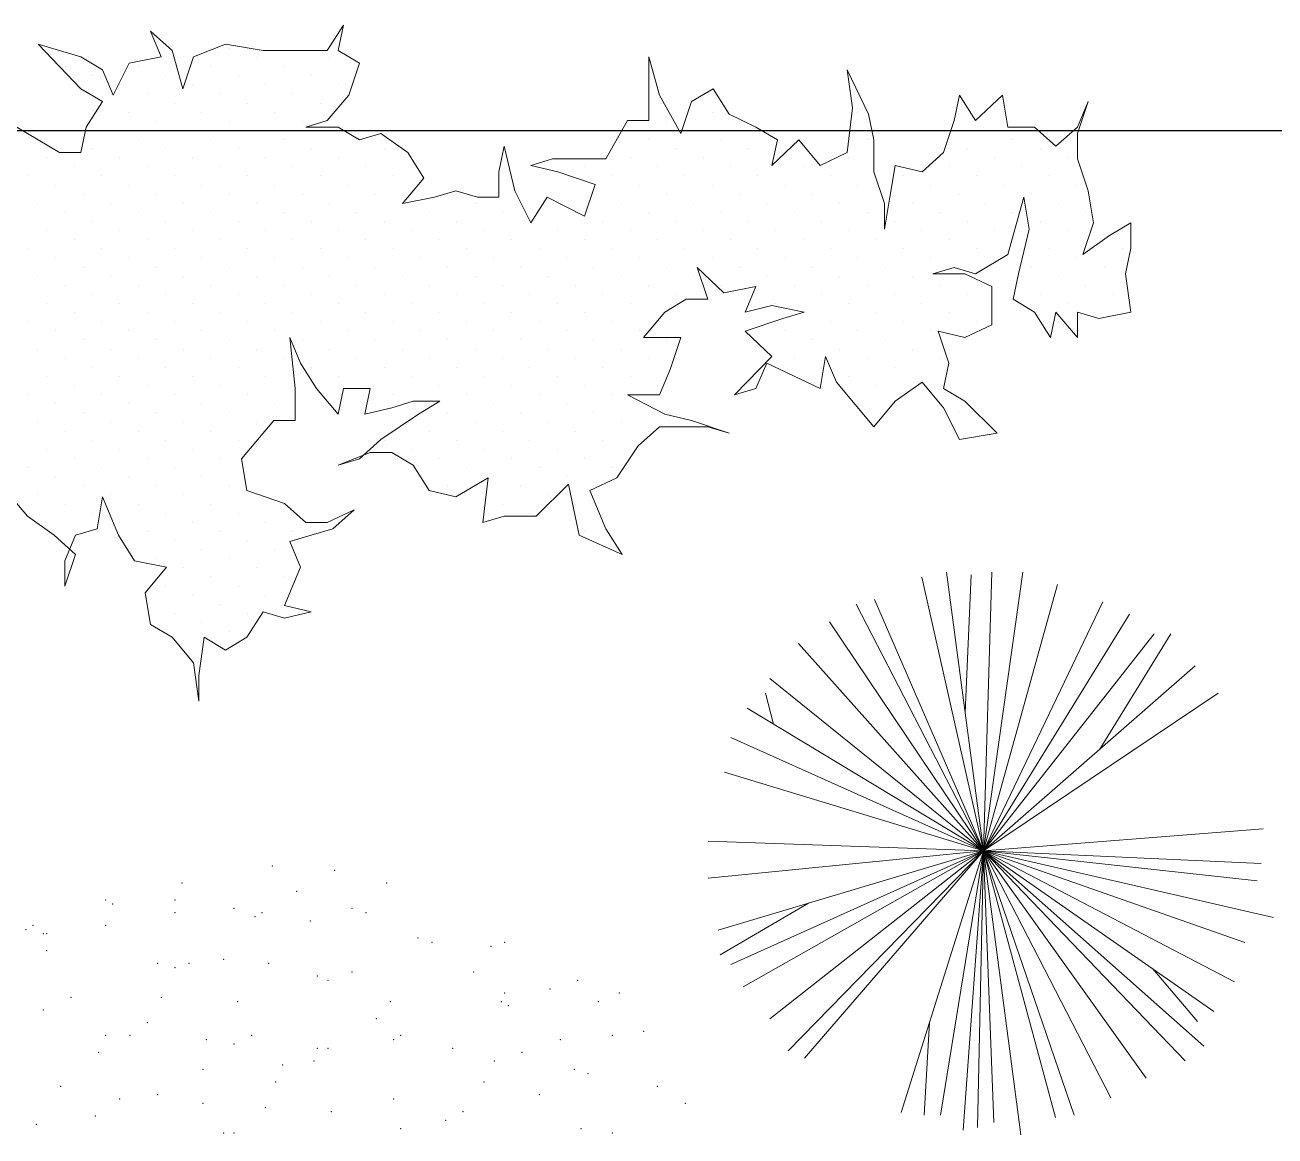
# Model space of a CAD drawing. Header units: metres. Extents: x 599 to 707, y 227 to 318.
# Drawn here: x 653.115 to 656.146, y 314.973 to 317.667 of the extents above; entities that cross this region are included whole.
import ezdxf

# ---------------------------------------------------------------- set-up
doc = ezdxf.new("R2010")
doc.units = ezdxf.units.M
doc.layers.get('0').update_dxf_attribs({"lineweight": 0})
doc.layers.add('limiteterreno', color=119, linetype='Continuous', lineweight=30)
doc.layers.add('vegetacion', color=74, linetype='Continuous', lineweight=0)

# ---------------------------------------------------------------- blocks, each defined once
blk = doc.blocks.new('*X3')
at = {"color": 0}
for p, q in [((10.253, 6.0104), (10.253, 6.0104)), ((10.3856, 5.9662), (10.3856, 5.9662)), ((10.7392, 5.9662), (10.7392, 5.9662)), ((9.4576, 5.922), (9.4576, 5.922)), ((9.8111, 5.922), (9.8111, 5.922)), ((10.1647, 5.922), (10.1647, 5.922)), ((10.5182, 5.922), (10.5182, 5.922)), ((10.8718, 5.922), (10.8718, 5.922)), ((9.5901, 5.8778), (9.5901, 5.8778)), ((9.7227, 5.8336), (9.7227, 5.8336)), ((9.9437, 5.8778), (9.9437, 5.8778)), ((10.0763, 5.8336), (10.0763, 5.8336)), ((10.2972, 5.8778), (10.2972, 5.8778)), ((10.4298, 5.8336), (10.4298, 5.8336)), ((10.6508, 5.8778), (10.6508, 5.8778)), ((10.7834, 5.8336), (10.7834, 5.8336)), ((9.8553, 5.7894), (9.8553, 5.7894)), ((10.2089, 5.7894), (10.2089, 5.7894)), ((10.5624, 5.7894), (10.5624, 5.7894)), ((12.3302, 5.7894), (12.3302, 5.7894)), ((9.6343, 5.7452), (9.6343, 5.7452)), ((9.7669, 5.701), (9.7669, 5.701)), ((9.9879, 5.7452), (9.9879, 5.7452)), ((10.1205, 5.701), (10.1205, 5.701)), ((10.3414, 5.7452), (10.3414, 5.7452)), ((10.474, 5.701), (10.474, 5.701)), ((10.695, 5.7452), (10.695, 5.7452)), ((12.5953, 5.701), (12.5953, 5.701)), ((13.3024, 5.701), (13.3024, 5.701)), ((14.0096, 5.701), (14.0096, 5.701)), ((9.8995, 5.6569), (9.8995, 5.6569)), ((10.253, 5.6569), (10.253, 5.6569)), ((10.6066, 5.6569), (10.6066, 5.6569)), ((12.3744, 5.6569), (12.3744, 5.6569)), ((12.7279, 5.6569), (12.7279, 5.6569)), ((13.7886, 5.6569), (13.7886, 5.6569)), ((9.6785, 5.6127), (9.6785, 5.6127)), ((10.0321, 5.6127), (10.0321, 5.6127)), ((10.3856, 5.6127), (10.3856, 5.6127)), ((10.7392, 5.6127), (10.7392, 5.6127)), ((12.507, 5.6127), (12.507, 5.6127)), ((13.9212, 5.6127), (13.9212, 5.6127)), ((9.5901, 5.5243), (9.5901, 5.5243)), ((9.8111, 5.5685), (9.8111, 5.5685)), ((9.9437, 5.5243), (9.9437, 5.5243)), ((10.1647, 5.5685), (10.1647, 5.5685)), ((10.2972, 5.5243), (10.2972, 5.5243)), ((10.5182, 5.5685), (10.5182, 5.5685)), ((10.6508, 5.5243), (10.6508, 5.5243)), ((10.8718, 5.5685), (10.8718, 5.5685)), ((11.0043, 5.5243), (11.0043, 5.5243)), ((12.286, 5.5685), (12.286, 5.5685)), ((12.4186, 5.5243), (12.4186, 5.5243)), ((12.6395, 5.5685), (12.6395, 5.5685)), ((12.7721, 5.5243), (12.7721, 5.5243)), ((13.3466, 5.5685), (13.3466, 5.5685)), ((13.8328, 5.5243), (13.8328, 5.5243)), ((14.0537, 5.5685), (14.0537, 5.5685)), ((14.1863, 5.5243), (14.1863, 5.5243)), ((9.3692, 5.4801), (9.3692, 5.4801)), ((9.7227, 5.4801), (9.7227, 5.4801)), ((10.0763, 5.4801), (10.0763, 5.4801)), ((10.4298, 5.4801), (10.4298, 5.4801)), ((10.7834, 5.4801), (10.7834, 5.4801)), ((12.1976, 5.4801), (12.1976, 5.4801)), ((12.5511, 5.4801), (12.5511, 5.4801)), ((13.2583, 5.4801), (13.2583, 5.4801)), ((13.9654, 5.4801), (13.9654, 5.4801)), ((14.3189, 5.4801), (14.3189, 5.4801)), ((9.5017, 5.4359), (9.5017, 5.4359)), ((9.8553, 5.4359), (9.8553, 5.4359)), ((10.2089, 5.4359), (10.2089, 5.4359)), ((10.5624, 5.4359), (10.5624, 5.4359)), ((10.916, 5.4359), (10.916, 5.4359)), ((11.9766, 5.4359), (11.9766, 5.4359)), ((12.3302, 5.4359), (12.3302, 5.4359)), ((12.6837, 5.4359), (12.6837, 5.4359)), ((13.0373, 5.4359), (13.0373, 5.4359)), ((13.7444, 5.4359), (13.7444, 5.4359)), ((14.0979, 5.4359), (14.0979, 5.4359)), ((9.2808, 5.3917), (9.2808, 5.3917)), ((9.4134, 5.3475), (9.4134, 5.3475)), ((9.6343, 5.3917), (9.6343, 5.3917)), ((9.7669, 5.3475), (9.7669, 5.3475)), ((9.9879, 5.3917), (9.9879, 5.3917)), ((10.1205, 5.3475), (10.1205, 5.3475)), ((10.3414, 5.3917), (10.3414, 5.3917)), ((10.474, 5.3475), (10.474, 5.3475)), ((10.695, 5.3917), (10.695, 5.3917)), ((10.8276, 5.3475), (10.8276, 5.3475)), ((11.0485, 5.3917), (11.0485, 5.3917)), ((12.1092, 5.3917), (12.1092, 5.3917)), ((12.2418, 5.3475), (12.2418, 5.3475)), ((12.4628, 5.3917), (12.4628, 5.3917)), ((12.5953, 5.3475), (12.5953, 5.3475)), ((12.8163, 5.3917), (12.8163, 5.3917)), ((12.9489, 5.3475), (12.9489, 5.3475)), ((13.1699, 5.3917), (13.1699, 5.3917)), ((13.3024, 5.3475), (13.3024, 5.3475)), ((13.5234, 5.3917), (13.5234, 5.3917)), ((13.656, 5.3475), (13.656, 5.3475)), ((13.877, 5.3917), (13.877, 5.3917)), ((14.0096, 5.3475), (14.0096, 5.3475)), ((14.2305, 5.3917), (14.2305, 5.3917)), ((14.3631, 5.3475), (14.3631, 5.3475)), ((9.5459, 5.3033), (9.5459, 5.3033)), ((9.8995, 5.3033), (9.8995, 5.3033)), ((10.253, 5.3033), (10.253, 5.3033)), ((10.6066, 5.3033), (10.6066, 5.3033)), ((10.9602, 5.3033), (10.9602, 5.3033)), ((11.3137, 5.3033), (11.3137, 5.3033)), ((12.0208, 5.3033), (12.0208, 5.3033)), ((12.3744, 5.3033), (12.3744, 5.3033)), ((12.7279, 5.3033), (12.7279, 5.3033)), ((13.0815, 5.3033), (13.0815, 5.3033)), ((13.7886, 5.3033), (13.7886, 5.3033)), ((14.1421, 5.3033), (14.1421, 5.3033)), ((9.325, 5.2591), (9.325, 5.2591)), ((9.4576, 5.2149), (9.4576, 5.2149)), ((9.6785, 5.2591), (9.6785, 5.2591)), ((9.8111, 5.2149), (9.8111, 5.2149)), ((10.0321, 5.2591), (10.0321, 5.2591)), ((10.1647, 5.2149), (10.1647, 5.2149)), ((10.3856, 5.2591), (10.3856, 5.2591)), ((10.5182, 5.2149), (10.5182, 5.2149)), ((10.7392, 5.2591), (10.7392, 5.2591)), ((10.8718, 5.2149), (10.8718, 5.2149)), ((11.0927, 5.2591), (11.0927, 5.2591)), ((11.2253, 5.2149), (11.2253, 5.2149)), ((11.4463, 5.2591), (11.4463, 5.2591)), ((11.5789, 5.2149), (11.5789, 5.2149)), ((11.7998, 5.2591), (11.7998, 5.2591)), ((11.9324, 5.2149), (11.9324, 5.2149)), ((12.1534, 5.2591), (12.1534, 5.2591)), ((12.286, 5.2149), (12.286, 5.2149)), ((12.507, 5.2591), (12.507, 5.2591)), ((12.6395, 5.2149), (12.6395, 5.2149)), ((12.8605, 5.2591), (12.8605, 5.2591)), ((12.9931, 5.2149), (12.9931, 5.2149)), ((13.2141, 5.2591), (13.2141, 5.2591)), ((13.3466, 5.2149), (13.3466, 5.2149)), ((13.5676, 5.2591), (13.5676, 5.2591)), ((13.7002, 5.2149), (13.7002, 5.2149)), ((13.9212, 5.2591), (13.9212, 5.2591)), ((14.0537, 5.2149), (14.0537, 5.2149)), ((14.2747, 5.2591), (14.2747, 5.2591)), ((14.4073, 5.2149), (14.4073, 5.2149)), ((9.5901, 5.1707), (9.5901, 5.1707)), ((9.9437, 5.1707), (9.9437, 5.1707)), ((10.2972, 5.1707), (10.2972, 5.1707)), ((10.6508, 5.1707), (10.6508, 5.1707)), ((11.0043, 5.1707), (11.0043, 5.1707)), ((11.3579, 5.1707), (11.3579, 5.1707)), ((11.7115, 5.1707), (11.7115, 5.1707)), ((12.065, 5.1707), (12.065, 5.1707)), ((12.4186, 5.1707), (12.4186, 5.1707)), ((12.7721, 5.1707), (12.7721, 5.1707)), ((13.1257, 5.1707), (13.1257, 5.1707)), ((13.4792, 5.1707), (13.4792, 5.1707)), ((13.8328, 5.1707), (13.8328, 5.1707)), ((14.1863, 5.1707), (14.1863, 5.1707)), ((9.3692, 5.1265), (9.3692, 5.1265)), ((9.7227, 5.1265), (9.7227, 5.1265)), ((10.0763, 5.1265), (10.0763, 5.1265)), ((10.4298, 5.1265), (10.4298, 5.1265)), ((10.7834, 5.1265), (10.7834, 5.1265)), ((11.1369, 5.1265), (11.1369, 5.1265)), ((11.4905, 5.1265), (11.4905, 5.1265)), ((11.844, 5.1265), (11.844, 5.1265)), ((12.1976, 5.1265), (12.1976, 5.1265)), ((12.5511, 5.1265), (12.5511, 5.1265)), ((12.9047, 5.1265), (12.9047, 5.1265)), ((13.2583, 5.1265), (13.2583, 5.1265)), ((13.6118, 5.1265), (13.6118, 5.1265)), ((13.9654, 5.1265), (13.9654, 5.1265)), ((14.3189, 5.1265), (14.3189, 5.1265)), ((9.2808, 5.0381), (9.2808, 5.0381)), ((9.5017, 5.0823), (9.5017, 5.0823)), ((9.6343, 5.0381), (9.6343, 5.0381)), ((9.8553, 5.0823), (9.8553, 5.0823)), ((9.9879, 5.0381), (9.9879, 5.0381)), ((10.2089, 5.0823), (10.2089, 5.0823)), ((10.3414, 5.0381), (10.3414, 5.0381)), ((10.5624, 5.0823), (10.5624, 5.0823)), ((10.695, 5.0381), (10.695, 5.0381)), ((10.916, 5.0823), (10.916, 5.0823)), ((11.0485, 5.0381), (11.0485, 5.0381)), ((11.2695, 5.0823), (11.2695, 5.0823)), ((11.4021, 5.0381), (11.4021, 5.0381)), ((11.6231, 5.0823), (11.6231, 5.0823)), ((11.7557, 5.0381), (11.7557, 5.0381)), ((11.9766, 5.0823), (11.9766, 5.0823)), ((12.1092, 5.0381), (12.1092, 5.0381)), ((12.3302, 5.0823), (12.3302, 5.0823)), ((12.4628, 5.0381), (12.4628, 5.0381)), ((12.6837, 5.0823), (12.6837, 5.0823)), ((12.8163, 5.0381), (12.8163, 5.0381)), ((13.0373, 5.0823), (13.0373, 5.0823)), ((13.1699, 5.0381), (13.1699, 5.0381)), ((13.3908, 5.0823), (13.3908, 5.0823)), ((13.5234, 5.0381), (13.5234, 5.0381)), ((13.7444, 5.0823), (13.7444, 5.0823)), ((13.877, 5.0381), (13.877, 5.0381)), ((14.2305, 5.0381), (14.2305, 5.0381)), ((14.5841, 5.0381), (14.5841, 5.0381)), ((9.4134, 4.9939), (9.4134, 4.9939)), ((9.7669, 4.9939), (9.7669, 4.9939)), ((10.1205, 4.9939), (10.1205, 4.9939)), ((10.474, 4.9939), (10.474, 4.9939)), ((10.8276, 4.9939), (10.8276, 4.9939)), ((11.1811, 4.9939), (11.1811, 4.9939)), ((11.5347, 4.9939), (11.5347, 4.9939)), ((11.8882, 4.9939), (11.8882, 4.9939)), ((12.2418, 4.9939), (12.2418, 4.9939)), ((12.5953, 4.9939), (12.5953, 4.9939)), ((12.9489, 4.9939), (12.9489, 4.9939)), ((13.3024, 4.9939), (13.3024, 4.9939)), ((13.656, 4.9939), (13.656, 4.9939)), ((14.3631, 4.9939), (14.3631, 4.9939)), ((9.5459, 4.9497), (9.5459, 4.9497)), ((9.8995, 4.9497), (9.8995, 4.9497)), ((10.253, 4.9497), (10.253, 4.9497)), ((10.6066, 4.9497), (10.6066, 4.9497)), ((10.9602, 4.9497), (10.9602, 4.9497)), ((11.3137, 4.9497), (11.3137, 4.9497)), ((11.6673, 4.9497), (11.6673, 4.9497)), ((12.0208, 4.9497), (12.0208, 4.9497)), ((12.3744, 4.9497), (12.3744, 4.9497)), ((12.7279, 4.9497), (12.7279, 4.9497)), ((13.0815, 4.9497), (13.0815, 4.9497)), ((13.435, 4.9497), (13.435, 4.9497)), ((13.7886, 4.9497), (13.7886, 4.9497)), ((14.1421, 4.9497), (14.1421, 4.9497)), ((14.4957, 4.9497), (14.4957, 4.9497)), ((9.325, 4.9056), (9.325, 4.9056)), ((9.4576, 4.8614), (9.4576, 4.8614)), ((9.6785, 4.9056), (9.6785, 4.9056)), ((9.8111, 4.8614), (9.8111, 4.8614)), ((10.0321, 4.9056), (10.0321, 4.9056)), ((10.1647, 4.8614), (10.1647, 4.8614)), ((10.3856, 4.9056), (10.3856, 4.9056)), ((10.5182, 4.8614), (10.5182, 4.8614)), ((10.7392, 4.9056), (10.7392, 4.9056)), ((10.8718, 4.8614), (10.8718, 4.8614)), ((11.0927, 4.9056), (11.0927, 4.9056)), ((11.2253, 4.8614), (11.2253, 4.8614)), ((11.4463, 4.9056), (11.4463, 4.9056)), ((11.5789, 4.8614), (11.5789, 4.8614)), ((11.7998, 4.9056), (11.7998, 4.9056)), ((11.9324, 4.8614), (11.9324, 4.8614)), ((12.1534, 4.9056), (12.1534, 4.9056)), ((12.286, 4.8614), (12.286, 4.8614)), ((12.507, 4.9056), (12.507, 4.9056)), ((12.6395, 4.8614), (12.6395, 4.8614)), ((12.8605, 4.9056), (12.8605, 4.9056)), ((12.9931, 4.8614), (12.9931, 4.8614)), ((13.2141, 4.9056), (13.2141, 4.9056)), ((13.3466, 4.8614), (13.3466, 4.8614)), ((13.5676, 4.9056), (13.5676, 4.9056)), ((13.7002, 4.8614), (13.7002, 4.8614)), ((14.2747, 4.9056), (14.2747, 4.9056)), ((14.4073, 4.8614), (14.4073, 4.8614)), ((9.5901, 4.8172), (9.5901, 4.8172)), ((9.9437, 4.8172), (9.9437, 4.8172)), ((10.2972, 4.8172), (10.2972, 4.8172)), ((10.6508, 4.8172), (10.6508, 4.8172)), ((11.0043, 4.8172), (11.0043, 4.8172)), ((11.3579, 4.8172), (11.3579, 4.8172)), ((11.7115, 4.8172), (11.7115, 4.8172)), ((12.065, 4.8172), (12.065, 4.8172)), ((12.4186, 4.8172), (12.4186, 4.8172)), ((13.1257, 4.8172), (13.1257, 4.8172)), ((13.4792, 4.8172), (13.4792, 4.8172)), ((13.8328, 4.8172), (13.8328, 4.8172)), ((14.1863, 4.8172), (14.1863, 4.8172)), ((14.5399, 4.8172), (14.5399, 4.8172)), ((9.3692, 4.773), (9.3692, 4.773)), ((9.5017, 4.7288), (9.5017, 4.7288)), ((9.7227, 4.773), (9.7227, 4.773)), ((9.8553, 4.7288), (9.8553, 4.7288)), ((10.0763, 4.773), (10.0763, 4.773)), ((10.2089, 4.7288), (10.2089, 4.7288)), ((10.4298, 4.773), (10.4298, 4.773)), ((10.5624, 4.7288), (10.5624, 4.7288)), ((10.7834, 4.773), (10.7834, 4.773)), ((10.916, 4.7288), (10.916, 4.7288)), ((11.1369, 4.773), (11.1369, 4.773)), ((11.2695, 4.7288), (11.2695, 4.7288)), ((11.4905, 4.773), (11.4905, 4.773)), ((11.6231, 4.7288), (11.6231, 4.7288)), ((11.844, 4.773), (11.844, 4.773)), ((11.9766, 4.7288), (11.9766, 4.7288)), ((12.1976, 4.773), (12.1976, 4.773)), ((12.3302, 4.7288), (12.3302, 4.7288)), ((12.9047, 4.773), (12.9047, 4.773)), ((13.0373, 4.7288), (13.0373, 4.7288)), ((13.2583, 4.773), (13.2583, 4.773)), ((13.3908, 4.7288), (13.3908, 4.7288)), ((13.6118, 4.773), (13.6118, 4.773)), ((13.7444, 4.7288), (13.7444, 4.7288)), ((14.3189, 4.773), (14.3189, 4.773)), ((14.4515, 4.7288), (14.4515, 4.7288)), ((9.2808, 4.6846), (9.2808, 4.6846)), ((9.6343, 4.6846), (9.6343, 4.6846)), ((9.9879, 4.6846), (9.9879, 4.6846)), ((10.3414, 4.6846), (10.3414, 4.6846)), ((10.695, 4.6846), (10.695, 4.6846)), ((11.0485, 4.6846), (11.0485, 4.6846)), ((11.4021, 4.6846), (11.4021, 4.6846)), ((11.7557, 4.6846), (11.7557, 4.6846)), ((12.1092, 4.6846), (12.1092, 4.6846)), ((13.1699, 4.6846), (13.1699, 4.6846)), ((13.5234, 4.6846), (13.5234, 4.6846)), ((13.877, 4.6846), (13.877, 4.6846)), ((14.2305, 4.6846), (14.2305, 4.6846)), ((9.4134, 4.6404), (9.4134, 4.6404)), ((9.7669, 4.6404), (9.7669, 4.6404)), ((10.1205, 4.6404), (10.1205, 4.6404)), ((10.474, 4.6404), (10.474, 4.6404)), ((10.8276, 4.6404), (10.8276, 4.6404)), ((11.1811, 4.6404), (11.1811, 4.6404)), ((11.5347, 4.6404), (11.5347, 4.6404)), ((11.8882, 4.6404), (11.8882, 4.6404)), ((12.2418, 4.6404), (12.2418, 4.6404)), ((12.9489, 4.6404), (12.9489, 4.6404)), ((13.3024, 4.6404), (13.3024, 4.6404)), ((13.656, 4.6404), (13.656, 4.6404)), ((14.3631, 4.6404), (14.3631, 4.6404)), ((9.325, 4.552), (9.325, 4.552)), ((9.5459, 4.5962), (9.5459, 4.5962)), ((9.6785, 4.552), (9.6785, 4.552)), ((9.8995, 4.5962), (9.8995, 4.5962)), ((10.0321, 4.552), (10.0321, 4.552)), ((10.253, 4.5962), (10.253, 4.5962)), ((10.3856, 4.552), (10.3856, 4.552)), ((10.6066, 4.5962), (10.6066, 4.5962)), ((10.7392, 4.552), (10.7392, 4.552)), ((10.9602, 4.5962), (10.9602, 4.5962)), ((11.0927, 4.552), (11.0927, 4.552)), ((11.3137, 4.5962), (11.3137, 4.5962)), ((11.4463, 4.552), (11.4463, 4.552)), ((11.6673, 4.5962), (11.6673, 4.5962)), ((11.7998, 4.552), (11.7998, 4.552)), ((12.0208, 4.5962), (12.0208, 4.5962)), ((12.1534, 4.552), (12.1534, 4.552)), ((12.3744, 4.5962), (12.3744, 4.5962)), ((12.8605, 4.552), (12.8605, 4.552)), ((13.0815, 4.5962), (13.0815, 4.5962)), ((13.2141, 4.552), (13.2141, 4.552)), ((13.435, 4.5962), (13.435, 4.5962)), ((13.5676, 4.552), (13.5676, 4.552)), ((9.4576, 4.5078), (9.4576, 4.5078)), ((9.8111, 4.5078), (9.8111, 4.5078)), ((10.1647, 4.5078), (10.1647, 4.5078)), ((10.5182, 4.5078), (10.5182, 4.5078)), ((10.8718, 4.5078), (10.8718, 4.5078)), ((11.2253, 4.5078), (11.2253, 4.5078)), ((11.5789, 4.5078), (11.5789, 4.5078)), ((11.9324, 4.5078), (11.9324, 4.5078)), ((12.286, 4.5078), (12.286, 4.5078)), ((12.9931, 4.5078), (12.9931, 4.5078)), ((13.3466, 4.5078), (13.3466, 4.5078)), ((13.7002, 4.5078), (13.7002, 4.5078)), ((9.5901, 4.4636), (9.5901, 4.4636)), ((9.9437, 4.4636), (9.9437, 4.4636)), ((10.2972, 4.4636), (10.2972, 4.4636)), ((10.6508, 4.4636), (10.6508, 4.4636)), ((11.0043, 4.4636), (11.0043, 4.4636)), ((11.3579, 4.4636), (11.3579, 4.4636)), ((11.7115, 4.4636), (11.7115, 4.4636)), ((12.065, 4.4636), (12.065, 4.4636)), ((13.1257, 4.4636), (13.1257, 4.4636)), ((13.4792, 4.4636), (13.4792, 4.4636)), ((9.3692, 4.4194), (9.3692, 4.4194)), ((9.5017, 4.3752), (9.5017, 4.3752)), ((9.7227, 4.4194), (9.7227, 4.4194)), ((9.8553, 4.3752), (9.8553, 4.3752)), ((10.0763, 4.4194), (10.0763, 4.4194)), ((10.2089, 4.3752), (10.2089, 4.3752)), ((10.4298, 4.4194), (10.4298, 4.4194)), ((10.5624, 4.3752), (10.5624, 4.3752)), ((10.7834, 4.4194), (10.7834, 4.4194)), ((10.916, 4.3752), (10.916, 4.3752)), ((11.1369, 4.4194), (11.1369, 4.4194)), ((11.2695, 4.3752), (11.2695, 4.3752)), ((11.4905, 4.4194), (11.4905, 4.4194)), ((11.6231, 4.3752), (11.6231, 4.3752)), ((11.844, 4.4194), (11.844, 4.4194)), ((11.9766, 4.3752), (11.9766, 4.3752)), ((12.1976, 4.4194), (12.1976, 4.4194)), ((12.3302, 4.3752), (12.3302, 4.3752)), ((13.2583, 4.4194), (13.2583, 4.4194)), ((13.3908, 4.3752), (13.3908, 4.3752)), ((13.6118, 4.4194), (13.6118, 4.4194)), ((9.2808, 4.331), (9.2808, 4.331)), ((9.6343, 4.331), (9.6343, 4.331)), ((9.9879, 4.331), (9.9879, 4.331)), ((10.3414, 4.331), (10.3414, 4.331)), ((11.0485, 4.331), (11.0485, 4.331)), ((11.4021, 4.331), (11.4021, 4.331)), ((11.7557, 4.331), (11.7557, 4.331)), ((12.1092, 4.331), (12.1092, 4.331)), ((13.5234, 4.331), (13.5234, 4.331)), ((9.4134, 4.2868), (9.4134, 4.2868)), ((9.7669, 4.2868), (9.7669, 4.2868)), ((10.1205, 4.2868), (10.1205, 4.2868)), ((10.474, 4.2868), (10.474, 4.2868)), ((11.5347, 4.2868), (11.5347, 4.2868)), ((11.8882, 4.2868), (11.8882, 4.2868)), ((12.2418, 4.2868), (12.2418, 4.2868)), ((13.3024, 4.2868), (13.3024, 4.2868)), ((9.325, 4.1984), (9.325, 4.1984)), ((9.5459, 4.2426), (9.5459, 4.2426)), ((9.6785, 4.1984), (9.6785, 4.1984)), ((9.8995, 4.2426), (9.8995, 4.2426)), ((10.0321, 4.1984), (10.0321, 4.1984)), ((10.253, 4.2426), (10.253, 4.2426)), ((10.3856, 4.1984), (10.3856, 4.1984)), ((11.3137, 4.2426), (11.3137, 4.2426)), ((11.4463, 4.1984), (11.4463, 4.1984)), ((11.6673, 4.2426), (11.6673, 4.2426)), ((11.7998, 4.1984), (11.7998, 4.1984)), ((12.0208, 4.2426), (12.0208, 4.2426)), ((12.1534, 4.1984), (12.1534, 4.1984)), ((12.507, 4.1984), (12.507, 4.1984)), ((13.435, 4.2426), (13.435, 4.2426)), ((13.7886, 4.2426), (13.7886, 4.2426)), ((13.9212, 4.1984), (13.9212, 4.1984)), ((9.4576, 4.1543), (9.4576, 4.1543)), ((9.8111, 4.1543), (9.8111, 4.1543)), ((10.1647, 4.1543), (10.1647, 4.1543)), ((11.2253, 4.1543), (11.2253, 4.1543)), ((11.5789, 4.1543), (11.5789, 4.1543)), ((11.9324, 4.1543), (11.9324, 4.1543)), ((12.286, 4.1543), (12.286, 4.1543)), ((9.3692, 4.0659), (9.3692, 4.0659)), ((9.5901, 4.1101), (9.5901, 4.1101)), ((9.7227, 4.0659), (9.7227, 4.0659)), ((9.9437, 4.1101), (9.9437, 4.1101)), ((10.0763, 4.0659), (10.0763, 4.0659)), ((10.2972, 4.1101), (10.2972, 4.1101)), ((11.0043, 4.1101), (11.0043, 4.1101)), ((11.1369, 4.0659), (11.1369, 4.0659)), ((11.3579, 4.1101), (11.3579, 4.1101)), ((11.4905, 4.0659), (11.4905, 4.0659)), ((11.7115, 4.1101), (11.7115, 4.1101)), ((11.844, 4.0659), (11.844, 4.0659)), ((12.065, 4.1101), (12.065, 4.1101)), ((12.1976, 4.0659), (12.1976, 4.0659)), ((9.5017, 4.0217), (9.5017, 4.0217)), ((9.8553, 4.0217), (9.8553, 4.0217)), ((10.2089, 4.0217), (10.2089, 4.0217)), ((11.2695, 4.0217), (11.2695, 4.0217)), ((11.6231, 4.0217), (11.6231, 4.0217)), ((11.9766, 4.0217), (11.9766, 4.0217)), ((9.2808, 3.9775), (9.2808, 3.9775)), ((9.6343, 3.9775), (9.6343, 3.9775)), ((9.9879, 3.9775), (9.9879, 3.9775)), ((11.4021, 3.9775), (11.4021, 3.9775)), ((11.7557, 3.9775), (11.7557, 3.9775)), ((12.1092, 3.9775), (12.1092, 3.9775)), ((9.4134, 3.9333), (9.4134, 3.9333)), ((9.5459, 3.8891), (9.5459, 3.8891)), ((9.7669, 3.9333), (9.7669, 3.9333)), ((9.8995, 3.8891), (9.8995, 3.8891)), ((10.1205, 3.9333), (10.1205, 3.9333)), ((10.253, 3.8891), (10.253, 3.8891)), ((11.1811, 3.9333), (11.1811, 3.9333)), ((11.3137, 3.8891), (11.3137, 3.8891)), ((11.5347, 3.9333), (11.5347, 3.9333)), ((11.6673, 3.8891), (11.6673, 3.8891)), ((11.8882, 3.9333), (11.8882, 3.9333)), ((12.0208, 3.8891), (12.0208, 3.8891)), ((9.325, 3.8449), (9.325, 3.8449)), ((9.6785, 3.8449), (9.6785, 3.8449)), ((10.0321, 3.8449), (10.0321, 3.8449)), ((10.3856, 3.8449), (10.3856, 3.8449)), ((11.7998, 3.8449), (11.7998, 3.8449)), ((9.4576, 3.8007), (9.4576, 3.8007)), ((9.8111, 3.8007), (9.8111, 3.8007)), ((10.1647, 3.8007), (10.1647, 3.8007)), ((10.5182, 3.8007), (10.5182, 3.8007)), ((11.5789, 3.8007), (11.5789, 3.8007)), ((11.9324, 3.8007), (11.9324, 3.8007)), ((9.3692, 3.7123), (9.3692, 3.7123)), ((9.5901, 3.7565), (9.5901, 3.7565)), ((9.7227, 3.7123), (9.7227, 3.7123)), ((9.9437, 3.7565), (9.9437, 3.7565)), ((10.0763, 3.7123), (10.0763, 3.7123)), ((10.2972, 3.7565), (10.2972, 3.7565)), ((10.4298, 3.7123), (10.4298, 3.7123)), ((10.7834, 3.7123), (10.7834, 3.7123)), ((11.7115, 3.7565), (11.7115, 3.7565)), ((9.5017, 3.6681), (9.5017, 3.6681)), ((9.8553, 3.6681), (9.8553, 3.6681)), ((10.2089, 3.6681), (10.2089, 3.6681)), ((10.5624, 3.6681), (10.5624, 3.6681)), ((11.9766, 3.6681), (11.9766, 3.6681)), ((9.7669, 3.5797), (9.7669, 3.5797)), ((9.9879, 3.6239), (9.9879, 3.6239)), ((10.1205, 3.5797), (10.1205, 3.5797)), ((10.3414, 3.6239), (10.3414, 3.6239)), ((10.474, 3.5797), (10.474, 3.5797)), ((12.1092, 3.6239), (12.1092, 3.6239)), ((9.8995, 3.5355), (9.8995, 3.5355)), ((10.253, 3.5355), (10.253, 3.5355)), ((10.0321, 3.4913), (10.0321, 3.4913)), ((10.3856, 3.4913), (10.3856, 3.4913)), ((9.4576, 3.4471), (9.4576, 3.4471)), ((9.9437, 3.403), (9.9437, 3.403)), ((10.1647, 3.4471), (10.1647, 3.4471)), ((10.2972, 3.403), (10.2972, 3.403)), ((10.5182, 3.4471), (10.5182, 3.4471)), ((10.0763, 3.3588), (10.0763, 3.3588)), ((10.4298, 3.3588), (10.4298, 3.3588)), ((10.2089, 3.3146), (10.2089, 3.3146)), ((9.9879, 3.2704), (9.9879, 3.2704)), ((10.1205, 3.2262), (10.1205, 3.2262)), ((10.3414, 3.2704), (10.3414, 3.2704)), ((10.253, 3.182), (10.253, 3.182)), ((10.0321, 3.1378), (10.0321, 3.1378))]:
    blk.add_line(p, q, dxfattribs=at)
blk = doc.blocks.new('A-22')
blk.add_lwpolyline([(-1.3339, 0.6903), (-1.2304, 0.6287), (-1.1263, 0.567), (-1.0223, 0.567), (-0.9962, 0.6903), (-0.9183, 0.8142), (-1.0223, 0.8758), (-1.2304, 1.0924), (-1.0223, 1.0308), (-0.9183, 0.9686), (-0.8665, 0.8453), (-0.7886, 0.9997), (-0.6327, 1.0308), (-0.6845, 1.1546), (-0.5805, 1.0613), (-0.5287, 0.8758), (-0.4769, 1.0308), (-0.3211, 1.0924), (-0.1392, 1.0613), (0.1725, 1.0613), (0.2508, 1.1852), (0.2247, 1.0613), (0.3288, 0.9997), (0.2765, 0.8453), (0.1725, 0.7214), (0.0689, 0.6903), (0.2247, 0.6903), (0.3288, 0.6287), (0.4323, 0.6598), (0.5625, 0.567), (0.6404, 0.4432), (0.5364, 0.3193), (0.6922, 0.3504), (0.7962, 0.381), (0.9003, 0.3504), (1.0038, 0.3504), (1.0038, 0.4737), (1.03, 0.5976), (1.0817, 0.381), (1.1601, 0.2265), (1.238, 0.3504), (1.4195, 0.2576), (1.4718, 0.4121), (1.2898, 0.4737), (1.1601, 0.5048), (1.2637, 0.5359), (1.5235, 0.5359), (1.6276, 0.7214), (1.7316, 0.7214), (1.7316, 1.0308), (1.7834, 0.8453), (1.8874, 0.6598), (1.9392, 0.8142), (2.0433, 0.8758), (2.1212, 0.7525), (2.2509, 0.6903), (2.3549, 0.6287), (2.3288, 0.5048), (2.4589, 0.6287), (2.563, 0.5048), (2.6927, 0.567), (2.7188, 0.7831), (2.6927, 0.9686), (2.7967, 0.7525), (2.8224, 0.6287), (2.8224, 0.4737), (2.8746, 0.3193), (2.8746, 0.1954), (2.9007, 0.3504), (2.9264, 0.5048), (3.0566, 0.4737), (3.1601, 0.567), (3.2124, 0.7214), (3.238, 0.8453), (3.3164, 0.7214), (3.4461, 0.8453), (3.4722, 0.6903), (3.6019, 0.6903), (3.706, 0.5976), (3.81, 0.6903), (3.8618, 0.8142), (3.81, 0.6598), (3.81, 0.5359), (3.8618, 0.381), (3.8879, 0.2265), (3.8357, 0.0721), (3.9658, 0.1649), (4.0694, 0.2265), (4.0694, 0.1027), (4.0437, -0.0206), (4.0694, -0.2067), (3.9136, -0.2372), (3.81, -0.2067), (3.81, -0.33), (3.706, -0.2067), (3.6798, -0.33), (3.6019, -0.2067), (3.4979, -0.1445), (3.524, -0.0206), (3.5758, 0.1954), (3.5501, 0.3504), (3.4722, 0.0721), (3.3164, -0.0206), (3.2124, 0.0099), (3.1083, -0.0206), (3.2642, -0.0206), (3.3943, -0.0828), (3.3943, -0.2683), (3.2642, -0.33), (3.1345, -0.2994), (3.1863, -0.4538), (3.1601, -0.5777), (3.2642, -0.6394), (3.42, -0.7943), (3.238, -0.8249), (3.1601, -0.6705), (3.0566, -0.5466), (2.9264, -0.6394), (2.8224, -0.7632), (2.6409, -0.5466), (2.5886, -0.4227), (2.563, -0.5777), (2.4328, -0.5155), (2.3031, -0.4538), (2.2509, -0.5777), (2.1473, -0.6083), (2.3288, -0.4227), (2.1991, -0.2994), (2.381, -0.2372), (2.4851, -0.2067), (2.3288, -0.1756), (2.1991, -0.2067), (2.2509, -0.0828), (2.095, -0.1139), (1.9653, 0.0099), (2.0171, -0.1445), (1.9131, -0.1445), (1.8095, -0.2067), (1.7055, -0.33), (1.8874, -0.33), (1.8352, -0.4849), (1.7834, -0.6083), (1.6276, -0.6083), (1.8095, -0.701), (1.9392, -0.7321), (2.1212, -0.7943), (2.0171, -0.7632), (1.7834, -0.7632), (1.6794, -0.856), (1.5758, -1.0104), (1.4456, -1.0726), (1.5235, -1.2581), (1.6015, -1.3819), (1.3938, -1.2886), (1.3677, -1.1653), (1.3416, -1.0415), (1.1858, -1.1959), (1.03, -1.1959), (0.9259, -1.227), (0.952, -1.0104), (0.7962, -1.1031), (0.6661, -1.0726), (0.5882, -0.9487), (0.4846, -0.8871), (0.3805, -0.8871), (0.2247, -0.9487), (0.3288, -0.9176), (0.4323, -0.8249), (0.6143, -0.701), (0.7183, -0.6394), (0.5882, -0.6394), (0.4846, -0.6705), (0.3544, -0.701), (0.3805, -0.5777), (0.2508, -0.5777), (0.2247, -0.701), (0.1207, -0.5777), (0.0428, -0.4538), (-0.009, -0.33), (0.0167, -0.5777), (0.0167, -0.7321), (-0.0869, -0.7321), (-0.2432, -0.9176), (-0.2171, -1.0726), (-0.0351, -1.1342), (0.0689, -1.227), (0.1725, -1.227), (0.3026, -1.1653), (0.1986, -1.2581), (0.0946, -1.2886), (-0.009, -1.3197), (0.0428, -1.4436), (-0.0351, -1.6291), (0.0946, -1.6602), (-0.0351, -1.6908), (-0.1392, -1.6602), (-0.2171, -1.7835), (-0.3211, -1.8457), (-0.4247, -1.7835), (-0.4508, -1.9696), (-0.4508, -2.0929), (-0.4769, -1.9074), (-0.5805, -1.7835), (-0.6845, -1.7219), (-0.7107, -1.5674), (-0.6066, -1.4436), (-0.7624, -1.4125), (-0.8404, -1.2886), (-0.9183, -1.1031), (-0.9444, -1.2581), (-1.0484, -1.2886), (-1.1002, -1.4125), (-1.1002, -1.5364), (-1.0484, -1.3819), (-1.1525, -1.2886), (-1.2822, -1.1959), (-1.3862, -1.0726)])
blk.add_blockref('*X3', (-10.5567, -4.9383))
blk = doc.blocks.new('Seto')
blk.add_blockref('A-22', (0.121, 0.1133))
blk = doc.blocks.new('Shrub1')
for p, q in [((0, 0), (-0.01489, 0.1126)), ((-0.00739, 0.05587), (-0.0049, 0.11152)), ((0, 0), (0.0034, 0.1126)), ((0, 0), (0.01589, 0.1126)), ((0, 0), (-0.02488, 0.11056)), ((0, 0), (0.02998, 0.10756)), ((0, 0), (-0.04397, 0.10156)), ((0, 0), (-0.05146, 0.09965)), ((0, 0), (0.04826, 0.1006)), ((0, 0), (-0.06225, 0.09257)), ((0, 0), (0.05905, 0.09557)), ((0, 0), (0.06905, 0.08765)), ((0.04711, 0.0411), (0.07574, 0.08765)), ((0, 0), (-0.07474, 0.0837)), ((0, 0), (0.08563, 0.0747)), ((0, 0), (-0.08633, 0.06967)), ((-0.08476, 0.05123), (-0.08803, 0.06367)), ((0, 0), (0.09483, 0.06367)), ((0, 0), (-0.09543, 0.05768)), ((0, 0), (-0.10212, 0.04581)), ((0, 0), (-0.10462, 0.03178)), ((-0.10462, 0.03178), (-0.10462, 0.03178)), ((0, 0), (0.11311, 0.00887)), ((0, 0), (-0.11121, 0.00384)), ((0, 0), (-0.11121, -0.01103)), ((0, 0), (-0.10712, -0.03202)), ((0, 0), (-0.10212, -0.04593)), ((0, 0), (-0.09713, -0.05492)), ((0, 0), (-0.08633, -0.06787)), ((0, 0), (-0.07884, -0.08082)), ((0, 0), (-0.07224, -0.08382)), ((0, 0), (-0.03317, -0.10576)), ((0, 0), (-0.01739, -0.10684)), ((0, 0), (-0.00819, -0.11284)), ((0, 0), (-0.0024, -0.11176)), ((0, 0), (0.11221, -0.00516)), ((0, 0), (0.11061, -0.01211)), ((0, 0), (0.10562, -0.03705)), ((0, 0), (0.10142, -0.053)), ((0, 0), (0.09313, -0.06487)), ((0, 0), (0.01509, -0.11475)), ((0, 0), (0.0042, -0.10984)), ((0, 0), (0.05156, -0.09977)), ((0, 0), (0.06575, -0.09185)), ((0, 0), (0.08154, -0.0849)), ((0, 0), (0.03667, -0.10684)), ((0, 0), (0.08903, -0.0789)), ((0, 0), (0.11721, -0.02698)), ((0, 0), (0.02918, -0.1078)), ((-0.07061, -0.0211), (-0.10632, -0.04197)), ((0.06845, -0.04768), (0.08653, -0.06895)), ((-0.02175, -0.06932), (-0.02398, -0.10684))]:
    blk.add_line(p, q)

msp = doc.modelspace()

# ---------------------------------------------------------------- linework, layer by layer
at = {"layer": 'limiteterreno'}
msp.add_lwpolyline([(647.7091, 317.4107), (678.6234, 317.4107, -0.414214), (680.6234, 315.4107), (680.6234, 226.6107)], format="xyb", dxfattribs=at)
at = {"layer": 'vegetacion'}
for p in [(653.7148, 315.628), (653.8663, 315.6177), (653.4961, 315.5869), (653.9925, 315.5869), (653.311, 315.5458), (653.4792, 315.5458), (653.7737, 315.5663), (653.3278, 315.5355), (653.4792, 315.515), (653.6223, 315.5252), (653.6896, 315.515), (653.9084, 315.5252), (653.942, 315.515), (653.1343, 315.4841), (653.311, 315.4841), (653.6728, 315.5047), (653.8074, 315.4944), (653.1175, 315.4739), (653.1595, 315.4636), (653.1679, 315.4636), (654.0682, 315.4533), (653.1679, 315.4225), (654.1019, 315.443), (654.2449, 315.4328), (654.2786, 315.443), (653.4372, 315.3917), (653.5129, 315.3917), (653.597, 315.4019), (653.7064, 315.3917), (653.4792, 315.3814), (653.8242, 315.3608), (653.9084, 315.3711), (654.2028, 315.3711), (653.8495, 315.3506), (653.8495, 315.3506), (654.3879, 315.33), (654.4552, 315.3506), (653.2268, 315.3095), (653.4456, 315.3095), (654.2786, 315.3197), (654.5562, 315.3197), (653.1595, 315.2786), (653.6307, 315.2992), (654.0009, 315.2992), (654.2701, 315.2992), (654.287, 315.2889), (654.5057, 315.2992), (653.4119, 315.2478), (653.9672, 315.2581), (653.311, 315.217), (653.3699, 315.217), (653.6644, 315.217), (654.0261, 315.217), (654.5394, 315.217), (654.6151, 315.2273), (653.555, 315.2067), (653.6223, 315.1965), (653.8242, 315.1862), (653.8495, 315.1862), (654.0093, 315.2067), (654.1524, 315.1862), (654.4132, 315.2067), (653.2941, 315.1759), (653.8158, 315.1554), (654.2533, 315.1554), (654.3206, 315.1759), (653.5466, 315.1348), (653.7401, 315.1451), (654.4468, 315.1348), (654.4805, 315.1245), (653.2016, 315.0937), (653.7232, 315.104), (654.2281, 315.104), (654.6488, 315.0937), (653.3446, 315.0629), (653.4372, 315.0732), (654.0093, 315.0629), (654.3627, 315.0732), (653.5466, 315.0526), (653.698, 315.0423), (653.8579, 315.0321), (654.1776, 315.0321), (654.7161, 315.0526), (653.1427, 315.0013), (653.2857, 315.0218), (654.1355, 315.0115), (653.597, 314.9807), (653.6223, 314.9807), (654.0261, 314.991), (654.4637, 314.991), (654.5394, 314.9807)]:
    msp.add_point(p, dxfattribs=at)

# ---------------------------------------------------------------- block references
for name, p, xscale, yscale, zscale in [('Seto', (653.7015, 317.0175), 0.5, 0.5, 0.5), ('Shrub1', (655.439, 315.6647), 6, 6, 6)]:
    msp.add_blockref(name, p, dxfattribs=dict(at, xscale=xscale, yscale=yscale, zscale=zscale))

doc.saveas('drawing.dxf')
